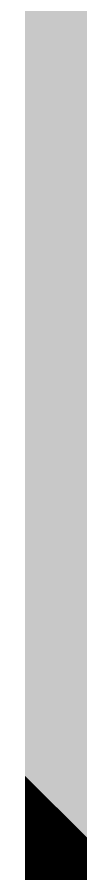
# Model space of a CAD drawing. Header units: millimetres. Extents: x -11 to 223, y -88 to 3.
# Drawn here: x 32.5059 to 32.5213, y -57.975 to -57.7026 of the extents above; entities that cross this region are included whole.
import ezdxf

# ---------------------------------------------------------------- set-up
doc = ezdxf.new("R2010")
doc.units = ezdxf.units.MM
doc.header["$MEASUREMENT"] = 0
doc.layers.add('Bottom-Layer', color=7, linetype='Continuous', true_color=0x0000ff)
doc.layers.add('Top-Layer', color=7, linetype='Continuous', true_color=0xff0000)

msp = doc.modelspace()

# ---------------------------------------------------------------- hatches: boundary and pattern name
at = {"layer": 'Bottom-Layer'}
msp.add_hatch(color=256, dxfattribs=at).paths.add_polyline_path([(-10.33528, 1.97866), (-0.38039, 1.97866), (-0.84578, 1.72673), (-1.19549, 1.32954), (-1.38645, 0.83599), (-1.39516, 0.30686), (-1.22055, -0.1927), (-0.8841, -0.60119), (-0.42726, -0.8683), (0.09374, -0.96115), (1.79374, -0.96115), (2.31473, -0.8683), (2.77158, -0.60119), (3.10802, -0.1927), (3.28264, 0.30686), (3.27393, 0.83599), (3.08296, 1.32954), (2.73326, 1.72673), (2.26787, 1.97866), (222.62891, 1.97866), (222.62891, -87.47523), (-10.33528, -87.47523)])
at = {"layer": 'Top-Layer'}
msp.add_hatch(color=256, dxfattribs=at).paths.add_polyline_path([(-10.33528, 1.97866), (-0.38039, 1.97866), (-0.84578, 1.72673), (-1.19549, 1.32954), (-1.38645, 0.83599), (-1.39516, 0.30686), (-1.22055, -0.1927), (-0.8841, -0.60119), (-0.42726, -0.8683), (0.09374, -0.96115), (1.79374, -0.96115), (2.31473, -0.8683), (2.77158, -0.60119), (3.10802, -0.1927), (3.28264, 0.30686), (3.27393, 0.83599), (3.08296, 1.32954), (2.73326, 1.72673), (2.26787, 1.97866), (222.62891, 1.97866), (222.62891, -87.47523), (-10.33528, -87.47523)])

# ---------------------------------------------------------------- linework, layer by layer
at = {"layer": 'Top-Layer', "const_width": 0.0508}
msp.add_lwpolyline([(38.54259, -54.82436), (37.92267, -55.133), (37.39517, -55.58167), (36.99107, -56.14404), (36.73408, -56.78709), (36.63929, -57.47307), (36.71227, -58.16171), (36.94873, -58.81259), (37.33478, -59.3875), (37.84777, -59.85268), (34.37672, -59.85268), (29.65471, -55.13066)], dxfattribs=at)

doc.saveas('drawing.dxf')
